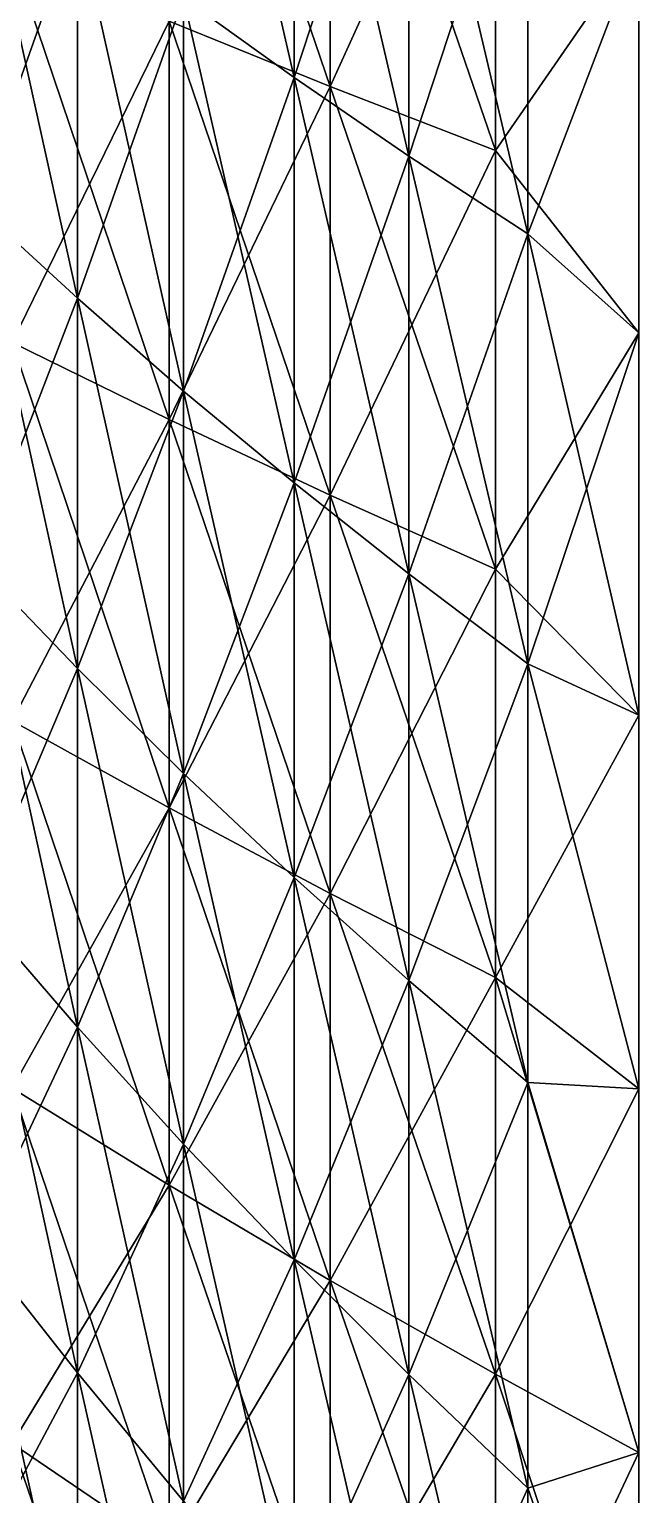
# Model space of a CAD drawing. Header units: inches. Extents: x 0 to 100, y -254 to 254.
# Drawn here: x 80.47 to 100, y -128.12 to -81.12 of the extents above; entities that cross this region are included whole.
import ezdxf

# ---------------------------------------------------------------- set-up
doc = ezdxf.new("R2010")
doc.units = ezdxf.units.IN
doc.header["$LTSCALE"] = 125.488919
doc.header["$MEASUREMENT"] = 0
for name, color, linetype in [('1', 7, 'CONTINUOUS'), ('2', 7, 'CONTINUOUS'), ('3', 7, 'CONTINUOUS'), ('4', 7, 'CONTINUOUS')]:
    doc.layers.add(name, color=color, linetype=linetype)

msp = doc.modelspace()

# ---------------------------------------------------------------- linework, layer by layer
at = {"layer": '1', "linetype": 'CONTINUOUS'}
for points in [[(84.949, -80.852, -222.139), (84.949, -67.799, -226.464), (90.112, -82.946, -227.891), (84.949, -80.852, -222.139)], [(90.112, -82.946, -227.891), (84.949, -67.799, -226.464), (90.112, -69.554, -232.328), (90.112, -82.946, -227.891)], [(90.112, -82.946, -227.891), (90.112, -69.554, -232.328), (95.406, -85, -233.537), (90.112, -82.946, -227.891)], [(95.406, -85, -233.537), (90.112, -69.554, -232.328), (95.406, -71.278, -238.084), (95.406, -85, -233.537)], [(100, -78.346, -241.124), (95.406, -85, -233.537), (95.406, -71.278, -238.084), (100, -78.346, -241.124)], [(100, -78.346, -241.124), (100, -90.858, -236.694), (95.406, -85, -233.537), (100, -78.346, -241.124)], [(79.919, -91.164, -211.341), (79.919, -78.721, -216.284), (84.949, -93.631, -217.062), (79.919, -91.164, -211.341)], [(84.949, -93.631, -217.062), (79.919, -78.721, -216.284), (84.949, -80.852, -222.139), (84.949, -93.631, -217.062)], [(84.949, -93.631, -217.062), (84.949, -80.852, -222.139), (90.112, -96.056, -222.682), (84.949, -93.631, -217.062)], [(90.112, -96.056, -222.682), (84.949, -80.852, -222.139), (90.112, -82.946, -227.891), (90.112, -96.056, -222.682)], [(90.112, -96.056, -222.682), (90.112, -82.946, -227.891), (95.406, -98.436, -228.199), (90.112, -96.056, -222.682)], [(95.406, -98.436, -228.199), (90.112, -82.946, -227.891), (95.406, -85, -233.537), (95.406, -98.436, -228.199)], [(100, -90.858, -236.694), (95.406, -98.436, -228.199), (95.406, -85, -233.537), (100, -90.858, -236.694)], [(79.919, -103.298, -205.683), (79.919, -91.164, -211.341), (84.949, -106.094, -211.251), (79.919, -103.298, -205.683)], [(84.949, -106.094, -211.251), (79.919, -91.164, -211.341), (84.949, -93.631, -217.062), (84.949, -106.094, -211.251)], [(100, -90.858, -236.694), (100, -103.121, -231.614), (95.406, -98.436, -228.199), (100, -90.858, -236.694)], [(84.949, -106.094, -211.251), (84.949, -93.631, -217.062), (90.112, -108.841, -216.721), (84.949, -106.094, -211.251)], [(90.112, -108.841, -216.721), (84.949, -93.631, -217.062), (90.112, -96.056, -222.682), (90.112, -108.841, -216.721)], [(90.112, -108.841, -216.721), (90.112, -96.056, -222.682), (95.406, -111.538, -222.09), (90.112, -108.841, -216.721)], [(95.406, -111.538, -222.09), (90.112, -96.056, -222.682), (95.406, -98.436, -228.199), (95.406, -111.538, -222.09)], [(100, -103.121, -231.614), (95.406, -111.538, -222.09), (95.406, -98.436, -228.199), (100, -103.121, -231.614)], [(79.919, -115.082, -199.328), (79.919, -103.298, -205.683), (84.949, -118.198, -204.725), (79.919, -115.082, -199.328)], [(84.949, -118.198, -204.725), (79.919, -103.298, -205.683), (84.949, -106.094, -211.251), (84.949, -118.198, -204.725)], [(100, -103.121, -231.614), (100, -115.102, -225.9), (95.406, -111.538, -222.09), (100, -103.121, -231.614)], [(84.949, -118.198, -204.725), (84.949, -106.094, -211.251), (90.112, -121.258, -210.025), (84.949, -118.198, -204.725)], [(90.112, -121.258, -210.025), (84.949, -106.094, -211.251), (90.112, -108.841, -216.721), (90.112, -121.258, -210.025)], [(90.112, -121.258, -210.025), (90.112, -108.841, -216.721), (95.406, -124.262, -215.229), (90.112, -121.258, -210.025)], [(95.406, -124.262, -215.229), (90.112, -108.841, -216.721), (95.406, -111.538, -222.09), (95.406, -124.262, -215.229)], [(100, -115.102, -225.9), (100, -126.767, -219.566), (95.406, -111.538, -222.09), (100, -115.102, -225.9)], [(100, -126.767, -219.566), (95.406, -124.262, -215.229), (95.406, -111.538, -222.09), (100, -126.767, -219.566)], [(79.919, -126.478, -192.3), (79.919, -115.082, -199.328), (84.949, -129.901, -197.506), (79.919, -126.478, -192.3)], [(84.949, -129.901, -197.506), (79.919, -115.082, -199.328), (84.949, -118.198, -204.725), (84.949, -129.901, -197.506)], [(84.949, -129.901, -197.506), (84.949, -118.198, -204.725), (90.112, -133.265, -202.62), (84.949, -129.901, -197.506)], [(90.112, -133.265, -202.62), (84.949, -118.198, -204.725), (90.112, -121.258, -210.025), (90.112, -133.265, -202.62)], [(90.112, -133.265, -202.62), (90.112, -121.258, -210.025), (95.406, -136.566, -207.639), (90.112, -133.265, -202.62)], [(95.406, -136.566, -207.639), (90.112, -121.258, -210.025), (95.406, -124.262, -215.229), (95.406, -136.566, -207.639)], [(100, -126.767, -219.566), (100, -138.084, -212.631), (95.406, -124.262, -215.229), (100, -126.767, -219.566)], [(100, -138.084, -212.631), (95.406, -136.566, -207.639), (95.406, -124.262, -215.229), (100, -138.084, -212.631)], [(79.919, -137.445, -184.62), (79.919, -126.478, -192.3), (84.949, -141.166, -189.618), (79.919, -137.445, -184.62)], [(84.949, -141.166, -189.618), (79.919, -126.478, -192.3), (84.949, -129.901, -197.506), (84.949, -141.166, -189.618)]]:
    msp.add_3dface(points, dxfattribs=at)
at = {"layer": '2', "linetype": 'CONTINUOUS'}
for points in [[(88.954, -82.658, -217.952), (88.954, -69.348, -222.546), (85.412, -80.112, -211.237), (88.954, -82.658, -217.952)], [(88.954, -82.658, -217.952), (92.633, -71.464, -229.336), (88.954, -69.348, -222.546), (88.954, -82.658, -217.952)], [(92.633, -85.181, -224.603), (92.633, -71.464, -229.336), (88.954, -82.658, -217.952), (92.633, -85.181, -224.603)], [(92.633, -85.181, -224.603), (96.448, -73.559, -236.058), (92.633, -71.464, -229.336), (92.633, -85.181, -224.603)], [(96.448, -87.677, -231.186), (96.448, -73.559, -236.058), (92.633, -85.181, -224.603), (96.448, -87.677, -231.186)], [(96.448, -73.559, -236.058), (96.448, -87.677, -231.186), (100, -78.346, -241.124), (96.448, -73.559, -236.058)], [(78.744, -86.744, -192.737), (82.008, -77.541, -204.46), (78.744, -74.948, -197.622), (78.744, -86.744, -192.737)], [(82.008, -89.745, -199.405), (82.008, -77.541, -204.46), (78.744, -86.744, -192.737), (82.008, -89.745, -199.405)], [(82.008, -89.745, -199.405), (85.412, -80.112, -211.237), (82.008, -77.541, -204.46), (82.008, -89.745, -199.405)], [(100, -78.346, -241.124), (96.448, -87.677, -231.186), (100, -90.858, -236.694), (100, -78.346, -241.124)], [(85.412, -92.72, -206.015), (85.412, -80.112, -211.237), (82.008, -89.745, -199.405), (85.412, -92.72, -206.015)], [(85.412, -92.72, -206.015), (88.954, -82.658, -217.952), (85.412, -80.112, -211.237), (85.412, -92.72, -206.015)], [(88.954, -95.667, -212.564), (88.954, -82.658, -217.952), (85.412, -92.72, -206.015), (88.954, -95.667, -212.564)], [(88.954, -95.667, -212.564), (92.633, -85.181, -224.603), (88.954, -82.658, -217.952), (88.954, -95.667, -212.564)], [(92.633, -98.586, -219.05), (92.633, -85.181, -224.603), (88.954, -95.667, -212.564), (92.633, -98.586, -219.05)], [(92.633, -98.586, -219.05), (96.448, -87.677, -231.186), (92.633, -85.181, -224.603), (92.633, -98.586, -219.05)], [(78.744, -98.223, -187.148), (82.008, -89.745, -199.405), (78.744, -86.744, -192.737), (78.744, -98.223, -187.148)], [(96.448, -101.476, -225.471), (96.448, -87.677, -231.186), (92.633, -98.586, -219.05), (96.448, -101.476, -225.471)], [(96.448, -87.677, -231.186), (96.448, -101.476, -225.471), (100, -90.858, -236.694), (96.448, -87.677, -231.186)], [(82.008, -101.621, -193.622), (82.008, -89.745, -199.405), (78.744, -98.223, -187.148), (82.008, -101.621, -193.622)], [(82.008, -101.621, -193.622), (85.412, -92.72, -206.015), (82.008, -89.745, -199.405), (82.008, -101.621, -193.622)], [(100, -90.858, -236.694), (96.448, -101.476, -225.471), (100, -103.121, -231.614), (100, -90.858, -236.694)], [(85.412, -104.989, -200.041), (85.412, -92.72, -206.015), (82.008, -101.621, -193.622), (85.412, -104.989, -200.041)], [(85.412, -104.989, -200.041), (88.954, -95.667, -212.564), (85.412, -92.72, -206.015), (85.412, -104.989, -200.041)], [(88.954, -108.327, -206.4), (88.954, -95.667, -212.564), (85.412, -104.989, -200.041), (88.954, -108.327, -206.4)], [(88.954, -108.327, -206.4), (92.633, -98.586, -219.05), (88.954, -95.667, -212.564), (88.954, -108.327, -206.4)], [(78.744, -109.343, -180.876), (82.008, -101.621, -193.622), (78.744, -98.223, -187.148), (78.744, -109.343, -180.876)], [(92.633, -111.632, -212.698), (92.633, -98.586, -219.05), (88.954, -108.327, -206.4), (92.633, -111.632, -212.698)], [(92.633, -111.632, -212.698), (96.448, -101.476, -225.471), (92.633, -98.586, -219.05), (92.633, -111.632, -212.698)], [(96.448, -114.904, -218.932), (96.448, -101.476, -225.471), (92.633, -111.632, -212.698), (96.448, -114.904, -218.932)], [(96.448, -101.476, -225.471), (96.448, -114.904, -218.932), (100, -115.102, -225.9), (96.448, -101.476, -225.471)], [(100, -103.121, -231.614), (96.448, -101.476, -225.471), (100, -115.102, -225.9), (100, -103.121, -231.614)], [(82.008, -113.126, -187.133), (82.008, -101.621, -193.622), (78.744, -109.343, -180.876), (82.008, -113.126, -187.133)], [(82.008, -113.126, -187.133), (85.412, -104.989, -200.041), (82.008, -101.621, -193.622), (82.008, -113.126, -187.133)], [(85.412, -116.876, -193.337), (85.412, -104.989, -200.041), (82.008, -113.126, -187.133), (85.412, -116.876, -193.337)], [(85.412, -116.876, -193.337), (88.954, -108.327, -206.4), (85.412, -104.989, -200.041), (85.412, -116.876, -193.337)], [(88.954, -120.592, -199.483), (88.954, -108.327, -206.4), (85.412, -116.876, -193.337), (88.954, -120.592, -199.483)], [(88.954, -120.592, -199.483), (92.633, -111.632, -212.698), (88.954, -108.327, -206.4), (88.954, -120.592, -199.483)], [(78.744, -120.065, -173.944), (82.008, -113.126, -187.133), (78.744, -109.343, -180.876), (78.744, -120.065, -173.944)], [(92.633, -124.271, -205.57), (92.633, -111.632, -212.698), (88.954, -120.592, -199.483), (92.633, -124.271, -205.57)], [(92.633, -124.271, -205.57), (96.448, -114.904, -218.932), (92.633, -111.632, -212.698), (92.633, -124.271, -205.57)], [(82.008, -124.219, -179.962), (82.008, -113.126, -187.133), (78.744, -120.065, -173.944), (82.008, -124.219, -179.962)], [(82.008, -124.219, -179.962), (85.412, -116.876, -193.337), (82.008, -113.126, -187.133), (82.008, -124.219, -179.962)], [(96.448, -127.914, -211.595), (96.448, -114.904, -218.932), (92.633, -124.271, -205.57), (96.448, -127.914, -211.595)], [(96.448, -114.904, -218.932), (96.448, -127.914, -211.595), (100, -126.767, -219.566), (96.448, -114.904, -218.932)], [(100, -115.102, -225.9), (96.448, -114.904, -218.932), (100, -126.767, -219.566), (100, -115.102, -225.9)], [(85.412, -128.336, -185.927), (85.412, -116.876, -193.337), (82.008, -124.219, -179.962), (85.412, -128.336, -185.927)], [(85.412, -128.336, -185.927), (88.954, -120.592, -199.483), (85.412, -116.876, -193.337), (85.412, -128.336, -185.927)], [(78.744, -130.348, -166.377), (82.008, -124.219, -179.962), (78.744, -120.065, -173.944), (78.744, -130.348, -166.377)], [(88.954, -132.416, -191.838), (88.954, -120.592, -199.483), (85.412, -128.336, -185.927), (88.954, -132.416, -191.838)], [(88.954, -132.416, -191.838), (92.633, -124.271, -205.57), (88.954, -120.592, -199.483), (88.954, -132.416, -191.838)], [(82.008, -134.858, -172.133), (82.008, -124.219, -179.962), (78.744, -130.348, -166.377), (82.008, -134.858, -172.133)], [(82.008, -134.858, -172.133), (85.412, -128.336, -185.927), (82.008, -124.219, -179.962), (82.008, -134.858, -172.133)], [(92.633, -136.456, -197.691), (92.633, -124.271, -205.57), (88.954, -132.416, -191.838), (92.633, -136.456, -197.691)], [(92.633, -136.456, -197.691), (96.448, -127.914, -211.595), (92.633, -124.271, -205.57), (92.633, -136.456, -197.691)], [(100, -126.767, -219.566), (96.448, -127.914, -211.595), (100, -138.084, -212.631), (100, -126.767, -219.566)], [(96.448, -140.456, -203.486), (96.448, -127.914, -211.595), (92.633, -136.456, -197.691), (96.448, -140.456, -203.486)], [(96.448, -127.914, -211.595), (96.448, -140.456, -203.486), (100, -138.084, -212.631), (96.448, -127.914, -211.595)]]:
    msp.add_3dface(points, dxfattribs=at)
at = {"layer": '3', "linetype": 'CONTINUOUS'}
for points in [[(90.112, -69.554, 232.328), (84.949, -80.852, 222.139), (90.112, -82.946, 227.891), (90.112, -69.554, 232.328)], [(90.112, -69.554, 232.328), (90.112, -82.946, 227.891), (95.406, -71.278, 238.084), (90.112, -69.554, 232.328)], [(95.406, -71.278, 238.084), (90.112, -82.946, 227.891), (95.406, -85, 233.537), (95.406, -71.278, 238.084)], [(100, -78.346, 241.124), (95.406, -71.278, 238.084), (95.406, -85, 233.537), (100, -78.346, 241.124)], [(100, -90.858, 236.694), (100, -78.346, 241.124), (95.406, -85, 233.537), (100, -90.858, 236.694)], [(79.919, -78.721, 216.284), (79.919, -91.164, 211.341), (84.949, -80.852, 222.139), (79.919, -78.721, 216.284)], [(84.949, -80.852, 222.139), (79.919, -91.164, 211.341), (84.949, -93.631, 217.062), (84.949, -80.852, 222.139)], [(84.949, -80.852, 222.139), (84.949, -93.631, 217.062), (90.112, -82.946, 227.891), (84.949, -80.852, 222.139)], [(90.112, -82.946, 227.891), (84.949, -93.631, 217.062), (90.112, -96.056, 222.682), (90.112, -82.946, 227.891)], [(90.112, -82.946, 227.891), (90.112, -96.056, 222.682), (95.406, -85, 233.537), (90.112, -82.946, 227.891)], [(95.406, -85, 233.537), (90.112, -96.056, 222.682), (95.406, -98.436, 228.199), (95.406, -85, 233.537)], [(100, -90.858, 236.694), (95.406, -85, 233.537), (95.406, -98.436, 228.199), (100, -90.858, 236.694)], [(79.919, -91.164, 211.341), (79.919, -103.298, 205.683), (84.949, -93.631, 217.062), (79.919, -91.164, 211.341)], [(100, -103.121, 231.614), (100, -90.858, 236.694), (95.406, -98.436, 228.199), (100, -103.121, 231.614)], [(84.949, -93.631, 217.062), (79.919, -103.298, 205.683), (84.949, -106.094, 211.251), (84.949, -93.631, 217.062)], [(84.949, -93.631, 217.062), (84.949, -106.094, 211.251), (90.112, -96.056, 222.682), (84.949, -93.631, 217.062)], [(90.112, -96.056, 222.682), (84.949, -106.094, 211.251), (90.112, -108.841, 216.721), (90.112, -96.056, 222.682)], [(90.112, -96.056, 222.682), (90.112, -108.841, 216.721), (95.406, -98.436, 228.199), (90.112, -96.056, 222.682)], [(95.406, -98.436, 228.199), (90.112, -108.841, 216.721), (95.406, -111.538, 222.09), (95.406, -98.436, 228.199)], [(100, -103.121, 231.614), (95.406, -98.436, 228.199), (95.406, -111.538, 222.09), (100, -103.121, 231.614)], [(79.919, -103.298, 205.683), (79.919, -115.082, 199.328), (84.949, -106.094, 211.251), (79.919, -103.298, 205.683)], [(100, -115.102, 225.9), (100, -103.121, 231.614), (95.406, -111.538, 222.09), (100, -115.102, 225.9)], [(84.949, -106.094, 211.251), (79.919, -115.082, 199.328), (84.949, -118.198, 204.725), (84.949, -106.094, 211.251)], [(84.949, -106.094, 211.251), (84.949, -118.198, 204.725), (90.112, -108.841, 216.721), (84.949, -106.094, 211.251)], [(90.112, -108.841, 216.721), (84.949, -118.198, 204.725), (90.112, -121.258, 210.025), (90.112, -108.841, 216.721)], [(90.112, -108.841, 216.721), (90.112, -121.258, 210.025), (95.406, -111.538, 222.09), (90.112, -108.841, 216.721)], [(95.406, -111.538, 222.09), (90.112, -121.258, 210.025), (95.406, -124.262, 215.229), (95.406, -111.538, 222.09)], [(100, -115.102, 225.9), (95.406, -111.538, 222.09), (95.406, -124.262, 215.229), (100, -115.102, 225.9)], [(79.919, -115.082, 199.328), (79.919, -126.478, 192.3), (84.949, -118.198, 204.725), (79.919, -115.082, 199.328)], [(100, -126.767, 219.566), (100, -115.102, 225.9), (95.406, -124.262, 215.229), (100, -126.767, 219.566)], [(84.949, -118.198, 204.725), (79.919, -126.478, 192.3), (84.949, -129.901, 197.506), (84.949, -118.198, 204.725)], [(84.949, -118.198, 204.725), (84.949, -129.901, 197.506), (90.112, -121.258, 210.025), (84.949, -118.198, 204.725)], [(90.112, -121.258, 210.025), (84.949, -129.901, 197.506), (90.112, -133.265, 202.62), (90.112, -121.258, 210.025)], [(90.112, -121.258, 210.025), (90.112, -133.265, 202.62), (95.406, -124.262, 215.229), (90.112, -121.258, 210.025)], [(95.406, -124.262, 215.229), (90.112, -133.265, 202.62), (95.406, -136.566, 207.639), (95.406, -124.262, 215.229)], [(100, -126.767, 219.566), (95.406, -124.262, 215.229), (95.406, -136.566, 207.639), (100, -126.767, 219.566)], [(79.919, -126.478, 192.3), (79.919, -137.445, 184.62), (84.949, -129.901, 197.506), (79.919, -126.478, 192.3)], [(100, -138.084, 212.631), (100, -126.767, 219.566), (95.406, -136.566, 207.639), (100, -138.084, 212.631)]]:
    msp.add_3dface(points, dxfattribs=at)
at = {"layer": '4', "linetype": 'CONTINUOUS'}
for points in [[(88.954, -69.348, 222.546), (88.954, -82.658, 217.952), (85.412, -67.211, 215.689), (88.954, -69.348, 222.546)], [(85.412, -67.211, 215.689), (88.954, -82.658, 217.952), (85.412, -80.112, 211.237), (85.412, -67.211, 215.689)], [(92.633, -71.464, 229.336), (92.633, -85.181, 224.603), (88.954, -69.348, 222.546), (92.633, -71.464, 229.336)], [(88.954, -69.348, 222.546), (92.633, -85.181, 224.603), (88.954, -82.658, 217.952), (88.954, -69.348, 222.546)], [(96.448, -73.559, 236.058), (96.448, -87.677, 231.186), (92.633, -71.464, 229.336), (96.448, -73.559, 236.058)], [(92.633, -71.464, 229.336), (96.448, -87.677, 231.186), (92.633, -85.181, 224.603), (92.633, -71.464, 229.336)], [(96.448, -73.559, 236.058), (100, -78.346, 241.124), (96.448, -87.677, 231.186), (96.448, -73.559, 236.058)], [(82.008, -77.541, 204.46), (82.008, -89.745, 199.405), (78.744, -74.948, 197.622), (82.008, -77.541, 204.46)], [(78.744, -74.948, 197.622), (82.008, -89.745, 199.405), (78.744, -86.744, 192.737), (78.744, -74.948, 197.622)], [(85.412, -80.112, 211.237), (85.412, -92.72, 206.015), (82.008, -77.541, 204.46), (85.412, -80.112, 211.237)], [(82.008, -77.541, 204.46), (85.412, -92.72, 206.015), (82.008, -89.745, 199.405), (82.008, -77.541, 204.46)], [(100, -78.346, 241.124), (100, -90.858, 236.694), (96.448, -87.677, 231.186), (100, -78.346, 241.124)], [(88.954, -82.658, 217.952), (88.954, -95.667, 212.564), (85.412, -80.112, 211.237), (88.954, -82.658, 217.952)], [(85.412, -80.112, 211.237), (88.954, -95.667, 212.564), (85.412, -92.72, 206.015), (85.412, -80.112, 211.237)], [(92.633, -85.181, 224.603), (92.633, -98.586, 219.05), (88.954, -82.658, 217.952), (92.633, -85.181, 224.603)], [(88.954, -82.658, 217.952), (92.633, -98.586, 219.05), (88.954, -95.667, 212.564), (88.954, -82.658, 217.952)], [(96.448, -87.677, 231.186), (96.448, -101.476, 225.471), (92.633, -85.181, 224.603), (96.448, -87.677, 231.186)], [(92.633, -85.181, 224.603), (96.448, -101.476, 225.471), (92.633, -98.586, 219.05), (92.633, -85.181, 224.603)], [(82.008, -89.745, 199.405), (82.008, -101.621, 193.622), (78.744, -86.744, 192.737), (82.008, -89.745, 199.405)], [(78.744, -86.744, 192.737), (82.008, -101.621, 193.622), (78.744, -98.223, 187.148), (78.744, -86.744, 192.737)], [(100, -90.858, 236.694), (100, -103.121, 231.614), (96.448, -87.677, 231.186), (100, -90.858, 236.694)], [(96.448, -87.677, 231.186), (100, -103.121, 231.614), (96.448, -101.476, 225.471), (96.448, -87.677, 231.186)], [(85.412, -92.72, 206.015), (85.412, -104.989, 200.041), (82.008, -89.745, 199.405), (85.412, -92.72, 206.015)], [(82.008, -89.745, 199.405), (85.412, -104.989, 200.041), (82.008, -101.621, 193.622), (82.008, -89.745, 199.405)], [(88.954, -95.667, 212.564), (88.954, -108.327, 206.4), (85.412, -92.72, 206.015), (88.954, -95.667, 212.564)], [(85.412, -92.72, 206.015), (88.954, -108.327, 206.4), (85.412, -104.989, 200.041), (85.412, -92.72, 206.015)], [(92.633, -98.586, 219.05), (92.633, -111.632, 212.698), (88.954, -95.667, 212.564), (92.633, -98.586, 219.05)], [(88.954, -95.667, 212.564), (92.633, -111.632, 212.698), (88.954, -108.327, 206.4), (88.954, -95.667, 212.564)], [(82.008, -101.621, 193.622), (82.008, -113.126, 187.133), (78.744, -98.223, 187.148), (82.008, -101.621, 193.622)], [(78.744, -98.223, 187.148), (82.008, -113.126, 187.133), (78.744, -109.343, 180.876), (78.744, -98.223, 187.148)], [(96.448, -101.476, 225.471), (96.448, -114.904, 218.932), (92.633, -98.586, 219.05), (96.448, -101.476, 225.471)], [(92.633, -98.586, 219.05), (96.448, -114.904, 218.932), (92.633, -111.632, 212.698), (92.633, -98.586, 219.05)], [(100, -103.121, 231.614), (100, -115.102, 225.9), (96.448, -101.476, 225.471), (100, -103.121, 231.614)], [(96.448, -101.476, 225.471), (100, -115.102, 225.9), (96.448, -114.904, 218.932), (96.448, -101.476, 225.471)], [(85.412, -104.989, 200.041), (85.412, -116.876, 193.337), (82.008, -101.621, 193.622), (85.412, -104.989, 200.041)], [(82.008, -101.621, 193.622), (85.412, -116.876, 193.337), (82.008, -113.126, 187.133), (82.008, -101.621, 193.622)], [(88.954, -108.327, 206.4), (88.954, -120.592, 199.483), (85.412, -104.989, 200.041), (88.954, -108.327, 206.4)], [(85.412, -104.989, 200.041), (88.954, -120.592, 199.483), (85.412, -116.876, 193.337), (85.412, -104.989, 200.041)], [(92.633, -111.632, 212.698), (92.633, -124.271, 205.57), (88.954, -108.327, 206.4), (92.633, -111.632, 212.698)], [(88.954, -108.327, 206.4), (92.633, -124.271, 205.57), (88.954, -120.592, 199.483), (88.954, -108.327, 206.4)], [(82.008, -113.126, 187.133), (82.008, -124.219, 179.962), (78.744, -109.343, 180.876), (82.008, -113.126, 187.133)], [(78.744, -109.343, 180.876), (82.008, -124.219, 179.962), (78.744, -120.065, 173.944), (78.744, -109.343, 180.876)], [(96.448, -114.904, 218.932), (96.448, -127.914, 211.595), (92.633, -111.632, 212.698), (96.448, -114.904, 218.932)], [(92.633, -111.632, 212.698), (96.448, -127.914, 211.595), (92.633, -124.271, 205.57), (92.633, -111.632, 212.698)], [(85.412, -116.876, 193.337), (85.412, -128.336, 185.927), (82.008, -113.126, 187.133), (85.412, -116.876, 193.337)], [(82.008, -113.126, 187.133), (85.412, -128.336, 185.927), (82.008, -124.219, 179.962), (82.008, -113.126, 187.133)], [(100, -115.102, 225.9), (100, -126.767, 219.566), (96.448, -114.904, 218.932), (100, -115.102, 225.9)], [(96.448, -114.904, 218.932), (100, -126.767, 219.566), (96.448, -127.914, 211.595), (96.448, -114.904, 218.932)], [(88.954, -120.592, 199.483), (88.954, -132.416, 191.838), (85.412, -116.876, 193.337), (88.954, -120.592, 199.483)], [(85.412, -116.876, 193.337), (88.954, -132.416, 191.838), (85.412, -128.336, 185.927), (85.412, -116.876, 193.337)], [(82.008, -124.219, 179.962), (82.008, -134.858, 172.133), (78.744, -120.065, 173.944), (82.008, -124.219, 179.962)], [(78.744, -120.065, 173.944), (82.008, -134.858, 172.133), (78.744, -130.348, 166.377), (78.744, -120.065, 173.944)], [(92.633, -124.271, 205.57), (92.633, -136.456, 197.691), (88.954, -120.592, 199.483), (92.633, -124.271, 205.57)], [(88.954, -120.592, 199.483), (92.633, -136.456, 197.691), (88.954, -132.416, 191.838), (88.954, -120.592, 199.483)], [(85.412, -128.336, 185.927), (85.412, -139.328, 177.839), (82.008, -124.219, 179.962), (85.412, -128.336, 185.927)], [(82.008, -124.219, 179.962), (85.412, -139.328, 177.839), (82.008, -134.858, 172.133), (82.008, -124.219, 179.962)], [(96.448, -127.914, 211.595), (96.448, -140.456, 203.486), (92.633, -124.271, 205.57), (96.448, -127.914, 211.595)], [(92.633, -124.271, 205.57), (96.448, -140.456, 203.486), (92.633, -136.456, 197.691), (92.633, -124.271, 205.57)], [(100, -126.767, 219.566), (100, -138.084, 212.631), (96.448, -127.914, 211.595), (100, -126.767, 219.566)], [(96.448, -127.914, 211.595), (100, -138.084, 212.631), (96.448, -140.456, 203.486), (96.448, -127.914, 211.595)]]:
    msp.add_3dface(points, dxfattribs=at)

doc.saveas('drawing.dxf')
